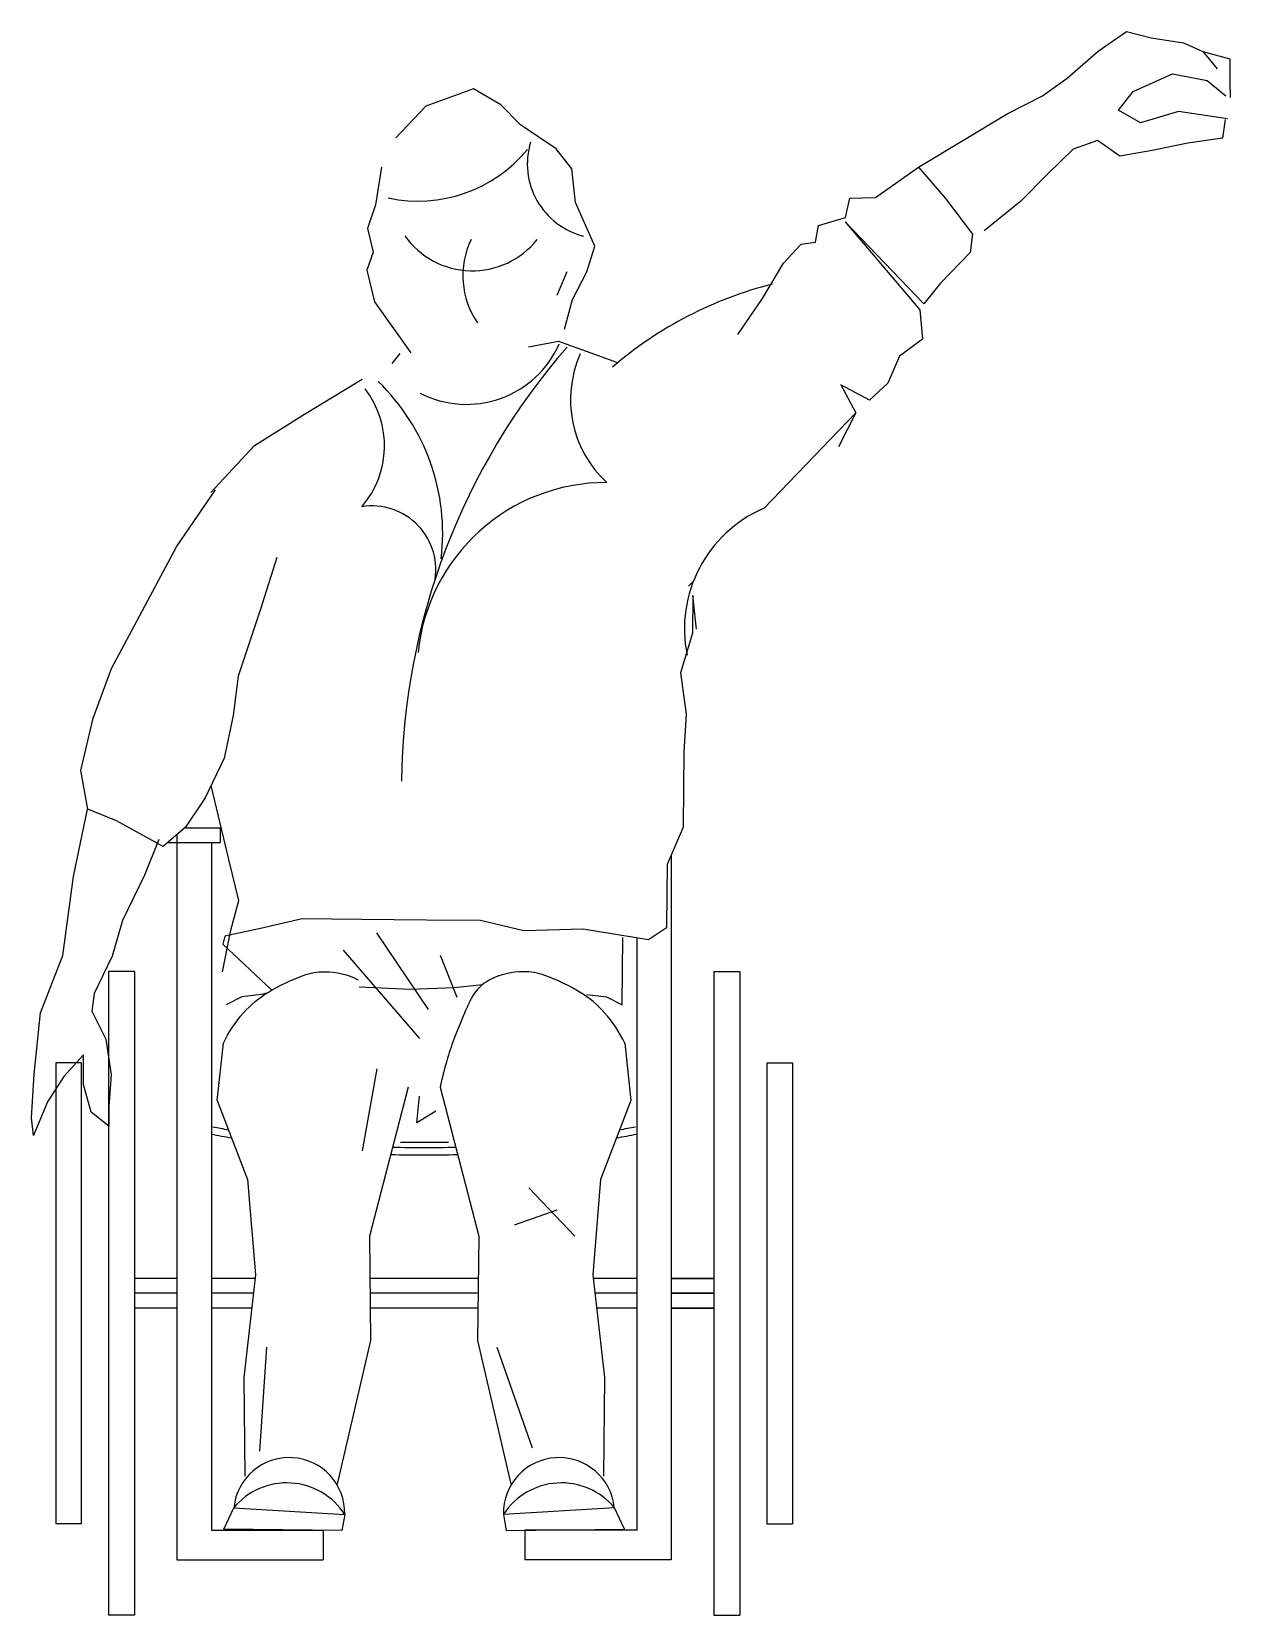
# Model space of a CAD drawing. Header units: millimetres. Extents: x -1432.72 to -1431.92, y 1867.29 to 1868.35.
import ezdxf

# ---------------------------------------------------------------- set-up
doc = ezdxf.new("R2010")
doc.units = ezdxf.units.MM
doc.header["$LTSCALE"] = 10
doc.layers.add('Humanos', color=2, linetype='Continuous')

msp = doc.modelspace()

# ---------------------------------------------------------------- linework, layer by layer
at = {"layer": 'Humanos'}
for p, q in [((-1432.0075, 1868.3388), (-1431.9886, 1868.3518)), ((-1431.9886, 1868.3518), (-1431.9721, 1868.3476)), ((-1431.9721, 1868.3476), (-1431.9502, 1868.3444)), ((-1432.0285, 1868.3206), (-1432.0075, 1868.3388)), ((-1431.9502, 1868.3444), (-1431.9373, 1868.3385)), ((-1431.9373, 1868.3385), (-1431.9191, 1868.3336)), ((-1431.9373, 1868.3385), (-1431.9277, 1868.3268)), ((-1431.9191, 1868.3336), (-1431.9191, 1868.3176)), ((-1432.045, 1868.3087), (-1432.0285, 1868.3206)), ((-1431.984, 1868.3116), (-1431.9577, 1868.3234)), ((-1431.9577, 1868.3234), (-1431.9344, 1868.3191)), ((-1431.9344, 1868.3191), (-1431.9218, 1868.3087)), ((-1431.9191, 1868.3176), (-1431.9189, 1868.3075)), ((-1432.4271, 1868.3134), (-1432.4591, 1868.3017)), ((-1432.4086, 1868.3026), (-1432.4271, 1868.3134)), ((-1432.0687, 1868.2965), (-1432.045, 1868.3087)), ((-1431.994, 1868.2991), (-1431.984, 1868.3116)), ((-1432.4591, 1868.3017), (-1432.4792, 1868.2806)), ((-1432.3954, 1868.2892), (-1432.4086, 1868.3026)), ((-1432.1283, 1868.2607), (-1432.0687, 1868.2965)), ((-1431.9792, 1868.2906), (-1431.994, 1868.2991)), ((-1431.9537, 1868.2981), (-1431.9792, 1868.2906)), ((-1431.9207, 1868.2933), (-1431.9537, 1868.2981)), ((-1431.9224, 1868.2927), (-1431.9241, 1868.2803)), ((-1432.3716, 1868.273), (-1432.3954, 1868.2892)), ((-1432.3611, 1868.2596), (-1432.3716, 1868.273)), ((-1432.0243, 1868.2728), (-1432.0416, 1868.2562)), ((-1432.008, 1868.2787), (-1432.0243, 1868.2728)), ((-1431.993, 1868.2681), (-1432.008, 1868.2787)), ((-1431.9714, 1868.272), (-1431.993, 1868.2681)), ((-1431.9474, 1868.277), (-1431.9714, 1868.272)), ((-1431.9241, 1868.2803), (-1431.9474, 1868.277)), ((-1432.4887, 1868.2607), (-1432.4929, 1868.2355)), ((-1432.1571, 1868.2404), (-1432.1283, 1868.2607)), ((-1432.1283, 1868.2607), (-1432.1101, 1868.2398)), ((-1432.3586, 1868.237), (-1432.3611, 1868.2596)), ((-1432.0416, 1868.2562), (-1432.0596, 1868.2379)), ((-1432.1772, 1868.2269), (-1432.1744, 1868.2399)), ((-1432.1744, 1868.2399), (-1432.1571, 1868.2404)), ((-1432.1101, 1868.2398), (-1432.092, 1868.2159)), ((-1432.4929, 1868.2355), (-1432.4983, 1868.2196)), ((-1432.3455, 1868.2077), (-1432.3586, 1868.237)), ((-1432.0596, 1868.2379), (-1432.0842, 1868.218)), ((-1432.4983, 1868.2196), (-1432.4945, 1868.2036)), ((-1432.1975, 1868.2104), (-1432.1953, 1868.2217)), ((-1432.1953, 1868.2217), (-1432.1772, 1868.2269)), ((-1432.1774, 1868.224), (-1432.1273, 1868.1649)), ((-1432.1247, 1868.169), (-1432.1774, 1868.224)), ((-1432.351, 1868.1904), (-1432.3455, 1868.2077)), ((-1432.2189, 1868.1964), (-1432.2071, 1868.209)), ((-1432.2071, 1868.209), (-1432.1975, 1868.2104)), ((-1432.092, 1868.2159), (-1432.0936, 1868.2035)), ((-1432.4945, 1868.2036), (-1432.4986, 1868.1916)), ((-1432.0936, 1868.2035), (-1432.1135, 1868.1828)), ((-1432.4986, 1868.1916), (-1432.4934, 1868.1703)), ((-1432.3643, 1868.1905), (-1432.3711, 1868.1746)), ((-1432.3605, 1868.1719), (-1432.351, 1868.1904)), ((-1432.2329, 1868.1725), (-1432.2189, 1868.1964)), ((-1432.1135, 1868.1828), (-1432.1247, 1868.169)), ((-1432.4934, 1868.1703), (-1432.4691, 1868.1362)), ((-1432.3659, 1868.152), (-1432.3605, 1868.1719)), ((-1432.2495, 1868.1484), (-1432.2329, 1868.1725)), ((-1432.1273, 1868.1649), (-1432.1256, 1868.1452)), ((-1432.39, 1868.1402), (-1432.37, 1868.144)), ((-1432.37, 1868.144), (-1432.3329, 1868.1304)), ((-1432.1256, 1868.1452), (-1432.1409, 1868.1339)), ((-1432.4764, 1868.1356), (-1432.4818, 1868.129)), ((-1432.1409, 1868.1339), (-1432.1488, 1868.1157)), ((-1432.3329, 1868.1304), (-1432.3302, 1868.1295)), ((-1432.5406, 1868.0949), (-1432.5018, 1868.1185)), ((-1432.1804, 1868.1146), (-1432.1704, 1868.0957)), ((-1432.1611, 1868.1043), (-1432.1804, 1868.1146)), ((-1432.1488, 1868.1157), (-1432.1611, 1868.1043)), ((-1432.574, 1868.0739), (-1432.5406, 1868.0949)), ((-1432.1704, 1868.0957), (-1432.2322, 1868.0316)), ((-1432.1704, 1868.0957), (-1432.182, 1868.073)), ((-1432.6035, 1868.0423), (-1432.574, 1868.0739)), ((-1432.6264, 1868.0058), (-1432.6002, 1868.0441)), ((-1432.6492, 1867.9631), (-1432.6264, 1868.0058)), ((-1432.559, 1867.9987), (-1432.57, 1867.9639)), ((-1432.2794, 1867.9827), (-1432.2826, 1867.9794)), ((-1432.6701, 1867.9241), (-1432.6492, 1867.9631)), ((-1432.57, 1867.9639), (-1432.585, 1867.9189)), ((-1432.2797, 1867.9731), (-1432.2799, 1867.9478)), ((-1432.2772, 1867.9505), (-1432.2797, 1867.9731)), ((-1432.2799, 1867.9478), (-1432.2881, 1867.9213)), ((-1432.6823, 1867.8908), (-1432.6701, 1867.9241)), ((-1432.2881, 1867.9213), (-1432.2843, 1867.8934)), ((-1432.585, 1867.9189), (-1432.5883, 1867.8925)), ((-1432.6907, 1867.8557), (-1432.6823, 1867.8908)), ((-1432.5883, 1867.8925), (-1432.5945, 1867.8638)), ((-1432.2843, 1867.8934), (-1432.2859, 1867.8681)), ((-1432.2859, 1867.8681), (-1432.2861, 1867.8442)), ((-1432.5945, 1867.8638), (-1432.6072, 1867.8372)), ((-1432.6859, 1867.8296), (-1432.6907, 1867.8557)), ((-1432.591, 1867.7949), (-1432.6032, 1867.8456)), ((-1432.6072, 1867.8372), (-1432.6204, 1867.8175)), ((-1432.2861, 1867.8442), (-1432.2863, 1867.8176)), ((-1432.6957, 1867.7844), (-1432.6861, 1867.8296)), ((-1432.6668, 1867.8219), (-1432.6859, 1867.8296)), ((-1432.6354, 1867.8046), (-1432.6668, 1867.8219)), ((-1432.6204, 1867.8175), (-1432.6354, 1867.8046)), ((-1432.6208, 1867.8172), (-1432.5971, 1867.8172)), ((-1432.5971, 1867.8172), (-1432.5971, 1867.8072)), ((-1432.2863, 1867.8176), (-1432.2971, 1867.7924)), ((-1432.6384, 1867.8092), (-1432.6479, 1867.7854)), ((-1432.6322, 1867.8074), (-1432.6322, 1867.8072)), ((-1432.6322, 1867.8072), (-1432.5971, 1867.8072)), ((-1432.6262, 1867.8124), (-1432.6262, 1867.3255)), ((-1432.603, 1867.8072), (-1432.603, 1867.3455)), ((-1432.5845, 1867.7682), (-1432.591, 1867.7949)), ((-1432.2942, 1867.7993), (-1432.2942, 1867.3255)), ((-1432.7028, 1867.7313), (-1432.6957, 1867.7844)), ((-1432.6479, 1867.7854), (-1432.6627, 1867.7549)), ((-1432.2971, 1867.7924), (-1432.2973, 1867.7725)), ((-1432.2973, 1867.7725), (-1432.2975, 1867.7499)), ((-1432.59, 1867.7483), (-1432.5845, 1867.7682)), ((-1432.6627, 1867.7549), (-1432.6696, 1867.731)), ((-1432.5421, 1867.7559), (-1432.5701, 1867.7495)), ((-1432.5022, 1867.7556), (-1432.5421, 1867.7559)), ((-1432.4583, 1867.7552), (-1432.5022, 1867.7556)), ((-1432.4224, 1867.7549), (-1432.4583, 1867.7552)), ((-1432.3932, 1867.748), (-1432.4224, 1867.7549)), ((-1432.5956, 1867.7204), (-1432.59, 1867.7483)), ((-1432.594, 1867.7444), (-1432.5954, 1867.739)), ((-1432.5701, 1867.7495), (-1432.594, 1867.7444)), ((-1432.4572, 1867.6952), (-1432.492, 1867.7466)), ((-1432.3533, 1867.749), (-1432.3932, 1867.748)), ((-1432.3095, 1867.742), (-1432.3533, 1867.749)), ((-1432.3272, 1867.6983), (-1432.3268, 1867.7435)), ((-1432.3174, 1867.7432), (-1432.3174, 1867.3455)), ((-1432.2975, 1867.7499), (-1432.3095, 1867.742)), ((-1432.7178, 1867.6929), (-1432.7028, 1867.7313)), ((-1432.6696, 1867.731), (-1432.6818, 1867.7059)), ((-1432.5954, 1867.739), (-1432.5625, 1867.7081)), ((-1432.5954, 1867.739), (-1432.5954, 1867.739)), ((-1432.5146, 1867.7349), (-1432.4632, 1867.6757)), ((-1432.438, 1867.7032), (-1432.4491, 1867.7314)), ((-1432.6547, 1867.7207), (-1432.6722, 1867.7207)), ((-1432.6722, 1867.7207), (-1432.6722, 1867.2883)), ((-1432.6547, 1867.7207), (-1432.6547, 1867.2883)), ((-1432.2657, 1867.7207), (-1432.2657, 1867.2883)), ((-1432.2657, 1867.7207), (-1432.2482, 1867.7207)), ((-1432.2482, 1867.7207), (-1432.2482, 1867.2883)), ((-1432.5039, 1867.7104), (-1432.4694, 1867.7087)), ((-1432.4694, 1867.7087), (-1432.4401, 1867.7098)), ((-1432.4401, 1867.7098), (-1432.421, 1867.7119)), ((-1432.6818, 1867.7059), (-1432.6832, 1867.6939)), ((-1432.5826, 1867.7037), (-1432.5932, 1867.6983)), ((-1432.5694, 1867.7051), (-1432.5826, 1867.7037)), ((-1432.5661, 1867.706), (-1432.5694, 1867.7051)), ((-1432.351, 1867.7051), (-1432.3378, 1867.7037)), ((-1432.3378, 1867.7037), (-1432.3272, 1867.6983)), ((-1432.7221, 1867.6517), (-1432.7178, 1867.6929)), ((-1432.6832, 1867.6939), (-1432.674, 1867.6752)), ((-1432.674, 1867.6752), (-1432.6703, 1867.6512)), ((-1432.5991, 1867.6341), (-1432.595, 1867.6725)), ((-1432.3254, 1867.6725), (-1432.3213, 1867.6341)), ((-1432.6904, 1867.6592), (-1432.7075, 1867.6592)), ((-1432.7075, 1867.6592), (-1432.7075, 1867.3498)), ((-1432.6888, 1867.6647), (-1432.7022, 1867.6502)), ((-1432.6904, 1867.6592), (-1432.6904, 1867.3498)), ((-1432.6889, 1867.6448), (-1432.6888, 1867.6647)), ((-1432.492, 1867.6552), (-1432.5017, 1867.6002)), ((-1432.23, 1867.6592), (-1432.23, 1867.3498)), ((-1432.23, 1867.6592), (-1432.2129, 1867.6592)), ((-1432.2129, 1867.6592), (-1432.2129, 1867.3498)), ((-1432.7237, 1867.6224), (-1432.7221, 1867.6517)), ((-1432.7022, 1867.6502), (-1432.713, 1867.633)), ((-1432.6838, 1867.6261), (-1432.6889, 1867.6448)), ((-1432.6703, 1867.6512), (-1432.6718, 1867.63)), ((-1432.713, 1867.633), (-1432.7225, 1867.6105)), ((-1432.5991, 1867.6341), (-1432.5787, 1867.581)), ((-1432.471, 1867.6429), (-1432.4969, 1867.5429)), ((-1432.465, 1867.6189), (-1432.4632, 1867.6368)), ((-1432.4495, 1867.6429), (-1432.4235, 1867.5429)), ((-1432.3213, 1867.6341), (-1432.3417, 1867.581)), ((-1432.7225, 1867.6105), (-1432.7237, 1867.6224)), ((-1432.6719, 1867.6167), (-1432.6838, 1867.6261)), ((-1432.6718, 1867.63), (-1432.6719, 1867.6167)), ((-1432.4524, 1867.6269), (-1432.465, 1867.6189)), ((-1432.4439, 1867.6058), (-1432.4761, 1867.6058)), ((-1432.5787, 1867.581), (-1432.5735, 1867.517)), ((-1432.3417, 1867.581), (-1432.3469, 1867.517)), ((-1432.3591, 1867.5429), (-1432.3898, 1867.5754)), ((-1432.3995, 1867.5504), (-1432.3709, 1867.5605)), ((-1432.4969, 1867.5429), (-1432.4961, 1867.4728)), ((-1432.4235, 1867.5429), (-1432.4243, 1867.4728)), ((-1432.5735, 1867.517), (-1432.5813, 1867.448)), ((-1432.3469, 1867.517), (-1432.3391, 1867.448)), ((-1432.6262, 1867.5145), (-1432.6547, 1867.5145)), ((-1432.5738, 1867.5145), (-1432.603, 1867.5145)), ((-1432.4238, 1867.5145), (-1432.4966, 1867.5145)), ((-1432.3174, 1867.5145), (-1432.3466, 1867.5145)), ((-1432.2942, 1867.5145), (-1432.2657, 1867.5145)), ((-1432.2657, 1867.5145), (-1432.2942, 1867.5145)), ((-1432.6262, 1867.5045), (-1432.6547, 1867.5045)), ((-1432.575, 1867.5045), (-1432.603, 1867.5045)), ((-1432.4239, 1867.5045), (-1432.4965, 1867.5045)), ((-1432.3174, 1867.5045), (-1432.3454, 1867.5045)), ((-1432.2942, 1867.5045), (-1432.2657, 1867.5045)), ((-1432.2657, 1867.5045), (-1432.2942, 1867.5045)), ((-1432.6262, 1867.4945), (-1432.6547, 1867.4945)), ((-1432.5761, 1867.4945), (-1432.603, 1867.4945)), ((-1432.424, 1867.4945), (-1432.4964, 1867.4945)), ((-1432.3174, 1867.4945), (-1432.3443, 1867.4945)), ((-1432.2942, 1867.4945), (-1432.2657, 1867.4945)), ((-1432.2657, 1867.4945), (-1432.2942, 1867.4945)), ((-1432.5706, 1867.3984), (-1432.5657, 1867.4683)), ((-1432.4961, 1867.4728), (-1432.5187, 1867.3755)), ((-1432.4243, 1867.4728), (-1432.4017, 1867.3755)), ((-1432.4113, 1867.4683), (-1432.3876, 1867.4008)), ((-1432.5813, 1867.448), (-1432.5806, 1867.3816)), ((-1432.3391, 1867.448), (-1432.3398, 1867.3816)), ((-1432.5947, 1867.3461), (-1432.588, 1867.3605)), ((-1432.588, 1867.3605), (-1432.5135, 1867.356)), ((-1432.3324, 1867.3605), (-1432.4069, 1867.356)), ((-1432.3257, 1867.3461), (-1432.3324, 1867.3605)), ((-1432.6904, 1867.3498), (-1432.7075, 1867.3498)), ((-1432.5154, 1867.3453), (-1432.5947, 1867.3461)), ((-1432.5135, 1867.356), (-1432.5154, 1867.3453)), ((-1432.4069, 1867.356), (-1432.405, 1867.3453)), ((-1432.405, 1867.3453), (-1432.3257, 1867.3461)), ((-1432.23, 1867.3498), (-1432.2129, 1867.3498)), ((-1432.603, 1867.3455), (-1432.528, 1867.3455)), ((-1432.528, 1867.3455), (-1432.528, 1867.3255)), ((-1432.3174, 1867.3455), (-1432.3925, 1867.3455)), ((-1432.3925, 1867.3455), (-1432.3925, 1867.3255)), ((-1432.6262, 1867.3255), (-1432.528, 1867.3255)), ((-1432.2942, 1867.3255), (-1432.3925, 1867.3255)), ((-1432.6547, 1867.2883), (-1432.6722, 1867.2883)), ((-1432.2657, 1867.2883), (-1432.2482, 1867.2883))]:
    msp.add_line(p, q, dxfattribs=at)
for points in [[(-1432.595, 1867.6725, -0.066342), (-1432.5814, 1867.6929, -0.076294), (-1432.565, 1867.7066, -0.049167), (-1432.5413, 1867.718, -0.088748), (-1432.5269, 1867.7205, -0.116164), (-1432.5044, 1867.7151, -0.156791)], [(-1432.3254, 1867.6725, 0.066342), (-1432.339, 1867.6929, 0.076294), (-1432.3554, 1867.7066, 0.049167), (-1432.3791, 1867.718, 0.088748), (-1432.3935, 1867.7205, 0.116164), (-1432.416, 1867.7151, 0.156791), (-1432.4283, 1867.7029, 0.019197), (-1432.4331, 1867.6927, 0.011389), (-1432.4402, 1867.6752, 0.019718), (-1432.445, 1867.6607, 0.016387), (-1432.4495, 1867.6429)]]:
    msp.add_lwpolyline(points, format="xyb", dxfattribs=at)
for centre, radius, start, end in [((-1432.4643, 1868.3331), 0.0951, 257.8908, 320.5402), ((-1432.3409, 1868.263), 0.05, 163.1353, 255.7994), ((-1432.4278, 1868.2467), 0.0555, 215.2626, 321.6445), ((-1432.3782, 1868.188), 0.056, 154.4083, 214.6681), ((-1432.1617, 1867.9265), 0.2638, 104.1641, 130.681), ((-1432.0234, 1867.8431), 0.452, 138.9456, 179.3159), ((-1432.4317, 1868.1696), 0.0681, 242.8358, 336.178), ((-1432.2862, 1868.1046), 0.0757, 156.0123, 227.2437), ((-1432.5496, 1868.0737), 0.0628, 319.2732, 37.5121), ((-1432.5893, 1868.0149), 0.1416, 353.0817, 46.012), ((-1432.338, 1867.9221), 0.1269, 89.8102, 174.2258), ((-1432.4952, 1867.9904), 0.0429, 348.1246, 99.2349), ((-1432.1971, 1867.9506), 0.0883, 113.4281, 191.4637), ((-1432.4602, 1868.3299), 0.7275, 258.7546, 259.6005), ((-1432.4602, 1868.3299), 0.7275, 280.3995, 281.2454), ((-1432.4602, 1868.3299), 0.7325, 258.7546, 259.8389), ((-1432.4602, 1868.3299), 0.7275, 268.3326, 271.6674), ((-1432.4602, 1868.3299), 0.7325, 280.1611, 281.2454), ((-1432.4602, 1868.3299), 0.7325, 268.2433, 271.7567), ((-1432.5508, 1867.3569), 0.0373, 358.5445, 174.4866), ((-1432.3696, 1867.3569), 0.0373, 5.5134, 181.4555), ((-1432.5524, 1867.3309), 0.0463, 32.7998, 140.2314), ((-1432.368, 1867.3309), 0.0463, 39.7686, 147.2002)]:
    msp.add_arc(centre, radius, start, end, dxfattribs=at)

doc.saveas('drawing.dxf')
